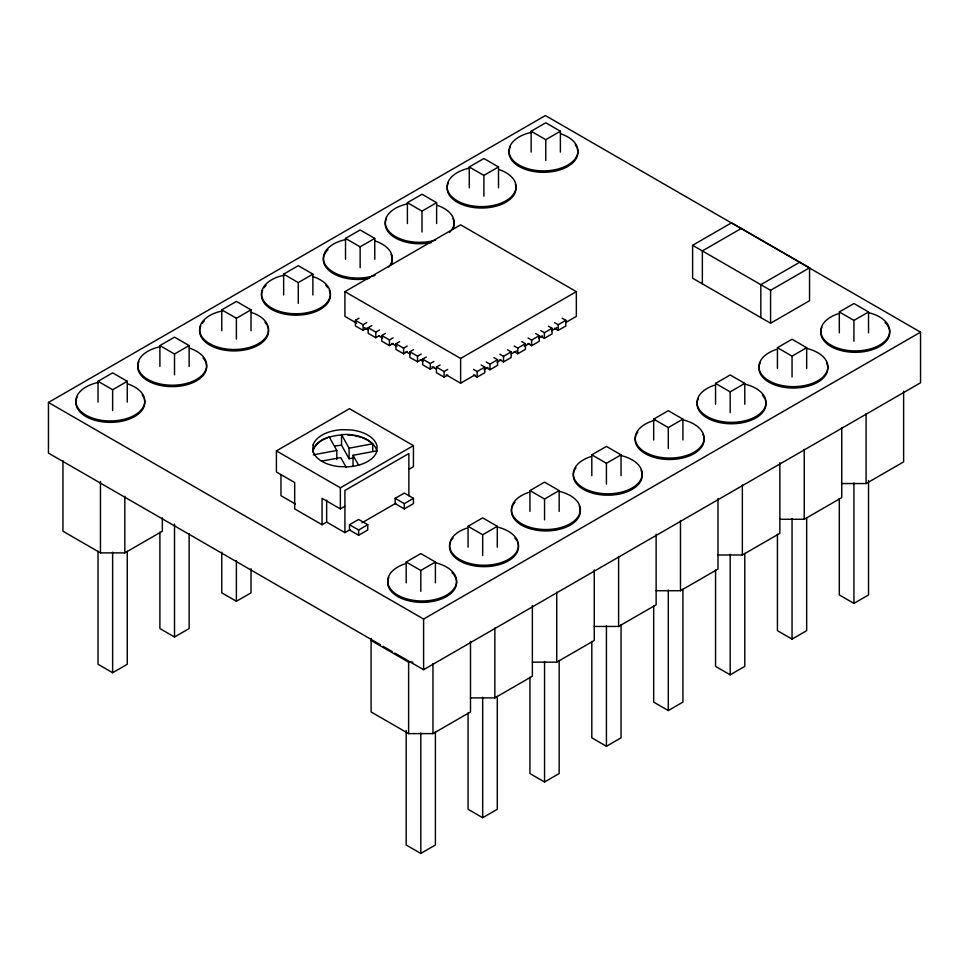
<?xml version="1.0" encoding="UTF-8"?>
<svg xmlns="http://www.w3.org/2000/svg" width="969" height="969" viewBox="0 0 969 969"><rect width="100%" height="100%" fill="white"/><g stroke="black" fill="none" stroke-linecap="round" stroke-linejoin="round"><path stroke-width="1.45" d="M380.466 644.785L48.45 453.104L48.45 402.462L545.402 115.553L920.55 332.149L920.55 382.779L423.598 669.688L394.843 653.094M98.026 402.135L98.026 381.301L112.634 372.859L127.254 381.301L127.254 402.135M159.897 366.415L159.897 345.582L174.517 337.139L189.137 345.582L189.137 366.415M221.768 330.695L221.768 309.85L236.388 301.42L251.007 309.85L251.007 330.695M283.651 294.976L283.651 274.13L298.27 265.688L312.878 274.13L312.878 294.976M345.521 259.244L345.521 238.41L360.141 229.968L374.761 238.41L374.761 259.244M407.404 223.524L407.404 202.678L422.012 194.248L436.631 202.678L436.631 223.524M469.275 187.804L469.275 166.959L483.894 158.516L498.502 166.959L498.502 187.804M531.145 152.072L531.145 131.239L545.765 122.797L560.385 131.239L560.385 152.072M98.026 381.301L112.634 389.744L127.254 381.301M159.897 345.582L174.517 354.012L189.137 345.582M221.768 309.85L236.388 318.292L251.007 309.85M283.651 274.13L298.27 282.573L312.878 274.13M345.521 238.41L360.141 246.841L374.761 238.41M407.404 202.678L422.012 211.121L436.631 202.678M469.275 166.959L483.894 175.401L498.502 166.959M531.145 131.239L545.765 139.681L560.385 131.239M356.616 323.149L344.916 316.391L344.916 291.645L460.626 224.832L576.337 291.645L576.337 316.391L565.932 322.398M366.718 328.249L363.06 330.356L355.405 325.947L355.405 320.315L359.063 318.207M355.405 320.315L363.06 324.736L366.718 322.629M379.485 335.625L375.827 337.733L368.184 333.312L368.184 327.692L371.842 325.584M368.184 327.692L375.827 332.113L379.485 329.993M393.063 343.462L389.417 345.57L381.762 341.161L381.762 335.528L385.42 333.421M381.762 335.528L389.417 339.949L393.063 337.842M407.234 351.699L403.588 353.806L395.933 349.397L395.933 343.765L399.591 341.657M395.933 343.765L403.588 348.186L407.234 346.078M421.176 359.693L417.53 361.8L409.875 357.391L409.875 351.759L413.533 349.652M409.875 351.759L417.53 356.18L421.176 354.073M433.942 367.057L430.284 369.177L422.641 364.756L422.641 359.136L426.287 357.016M350.136 529.619L344.916 532.635L326.65 522.085L322.083 524.726L294.685 508.907L294.685 482.538L276.407 471.988L276.407 450.888L349.494 408.7L413.436 445.619L413.436 466.707L408.87 469.347M422.641 359.136L430.284 363.545L433.942 361.437M447.739 375.027L444.093 377.147L436.438 372.726L436.438 367.094L440.096 364.986M344.916 291.645L460.626 358.445L576.337 291.645M62.949 460.602L62.949 531.23L100.461 552.887L124.819 552.887L162.332 531.23L162.332 517.834M436.438 367.094L444.093 371.515L447.739 369.407M692.617 245.302L731.595 222.797L809.551 267.807L809.551 300.717L770.573 323.222L692.617 278.212L692.617 245.302L770.573 290.3L809.551 267.807M473.514 369.407L477.16 371.515L484.815 367.094L484.815 372.726L477.16 377.147L473.514 375.027M486.281 362.031L489.939 364.138L497.582 359.729L497.582 365.349L489.939 369.77L486.281 367.663M499.859 354.194L503.517 356.301L511.172 351.88L511.172 357.513L503.517 361.921L499.859 359.814M527.984 337.963L531.63 340.071L539.285 335.649L539.285 341.282L531.63 345.691L527.984 343.583M540.738 330.586L544.396 332.706L552.039 328.285L552.039 333.917L544.396 338.326L540.738 336.219M554.547 322.629L558.192 324.736L565.848 320.315L565.848 325.947L558.192 330.356L554.547 328.249M514.127 346.006L517.785 348.113L525.428 343.704L525.428 349.324L517.785 353.746L514.127 351.638M446.321 374.942L460.626 383.203L474.931 374.942M484.028 369.686L487.928 367.433M497.036 362.188L500.937 359.935M511.329 353.927L516.538 350.923M524.338 346.417L529.534 343.414M538.631 338.157L542.531 335.916M551.64 330.659L556.836 327.655M741.333 228.418L702.355 250.923L702.355 283.832M276.407 450.888L340.361 487.807L413.436 445.619M322.083 524.726L322.083 498.357L340.361 508.907L344.928 506.266M799.8 262.175L760.822 284.68L760.822 317.59M349.494 524.713L358.627 519.445L367.76 524.713L367.76 529.995L358.627 535.263L349.494 529.995L349.494 524.713L358.627 529.995L367.76 524.713M395.17 498.345L404.303 493.076L413.436 498.345L413.436 503.626L404.303 508.895L395.17 503.626L395.17 498.345L404.303 503.626L413.436 498.345M361.885 522.836L395.812 503.25M98.026 551.313L98.026 664.274L112.634 672.716L127.254 664.274L127.254 551.313M159.897 532.151L159.897 628.554L174.517 636.996L189.137 628.554L189.137 533.665M221.768 552.16L221.768 592.834L236.388 601.277L251.007 592.834L251.007 568.73M406.181 582.866L406.181 562.032L420.8 553.59L435.408 562.032L435.408 582.866M468.051 547.146L468.051 526.3L482.671 517.87L497.291 526.3L497.291 547.146M529.934 511.414L529.934 490.58L544.554 482.138L559.161 490.58L559.161 511.414M591.805 475.694L591.805 454.861L606.424 446.418L621.044 454.861L621.044 475.694M653.687 439.974L653.687 419.129L668.295 410.699L682.915 419.129L682.915 439.974M715.558 404.255L715.558 383.409L730.178 374.967L744.786 383.409L744.786 404.255M777.429 368.523L777.429 347.689L792.048 339.247L806.668 347.689L806.668 368.523M839.311 332.803L839.311 311.97L853.919 303.527L868.539 311.97L868.539 332.803M406.181 562.032L420.8 570.462L435.408 562.032M468.051 526.3L482.671 534.743L497.291 526.3M529.934 490.58L544.554 499.023L559.161 490.58M591.805 454.861L606.424 463.291L621.044 454.861M653.687 419.129L668.295 427.571L682.915 419.129M715.558 383.409L730.178 391.851L744.786 383.409M777.429 347.689L792.048 356.132L806.668 347.689M839.311 311.97L853.919 320.4L868.539 311.97M48.45 402.462L423.598 619.058L920.55 332.149M371.103 638.353L371.103 711.961L408.615 733.618L432.973 733.618L470.498 711.961L470.498 641.333M470.498 697.886L494.856 697.886L532.369 676.229L532.369 605.601M532.369 662.166L556.727 662.166L594.239 640.509L594.239 569.881M594.239 626.446L618.61 626.446L656.122 604.789L656.122 534.161M656.122 590.715L680.48 590.715L717.993 569.057L717.993 498.429M717.993 554.995L742.351 554.995L779.863 533.338L779.863 462.71M779.863 519.275L804.234 519.275L841.746 497.618L841.746 427.656M841.746 483.555L866.104 483.555L903.617 461.886L903.617 391.27M406.181 730.529L406.181 845.004L420.8 853.447L435.408 845.004L435.408 732.031M468.051 712.881L468.051 809.285L482.671 817.715L497.291 809.285L497.291 696.311M529.934 677.161L529.934 773.553L544.554 781.995L559.161 773.553L559.161 660.592M591.805 641.43L591.805 737.833L606.424 746.275L621.044 737.833L621.044 624.86M653.687 605.71L653.687 702.113L668.295 710.556L682.915 702.113L682.915 589.14M715.558 569.99L715.558 666.393L730.178 674.824L744.786 666.393L744.786 553.42M777.429 534.27L777.429 630.662L792.048 639.104L806.668 630.662L806.668 517.7M839.311 498.538L839.311 594.942L853.919 603.384L868.539 594.942L868.539 480.467M335.177 445.958L341.536 445.183L349.082 458.737L353.515 457.913M313.326 454.836L336.788 450.476L336.788 459.512M372.69 443.802L368.511 440.362A32.038 18.496 0 0 0 346.272 434.403L341.536 434.645L349.082 448.187L372.69 443.802L372.69 451.336M321.575 461.135L340.749 457.574L346.248 467.421M353.043 465.835L353.043 455.285L376.505 450.924M371.103 640.509L408.615 662.166L412.915 662.166M562.19 318.207L565.848 320.315M548.393 326.178L552.039 328.285M535.627 333.542L539.285 335.649M521.77 341.597L525.428 343.704M507.514 349.773L511.172 351.88M493.936 357.609L497.582 359.729M481.157 364.986L484.815 367.094M364.417 327.655L368.317 329.908M378.722 335.916L382.622 338.157M391.718 343.414L396.915 346.417M406.023 351.674L409.923 353.927M420.328 359.935L422.92 361.437M432.029 366.682L435.929 368.935M295.327 504.001L280.974 495.716L280.974 474.616M383.082 646.299L392.227 651.58M353.043 455.285L358.578 465.193M336.788 450.476L329.194 436.849L323.246 439.26A32.038 18.496 0 0 0 312.914 452.099M866.104 413.593L866.104 483.555M853.919 320.4L853.919 341.245M853.919 482.877L853.919 603.384M804.234 449.313L804.234 519.275M792.048 356.132L792.048 376.965M792.048 518.597L792.048 639.104M770.573 290.3L770.573 323.222M742.351 485.033L742.351 554.995M730.178 391.851L730.178 412.685M730.178 554.329L730.178 674.824M680.48 520.765L680.48 590.715M668.295 427.571L668.295 448.417M668.295 590.048L668.295 710.556M618.61 556.485L618.61 626.446M606.424 463.291L606.424 484.137M606.424 625.768L606.424 746.275M558.192 324.736L558.192 330.356M556.727 592.204L556.727 662.166M545.765 139.681L545.765 160.515M544.396 332.706L544.396 338.326M544.554 499.023L544.554 519.856M544.554 661.5L544.554 781.995M531.63 340.071L531.63 345.691M517.785 348.113L517.785 353.746M503.517 356.301L503.517 361.921M494.856 627.936L494.856 697.886M489.939 364.138L489.939 369.77M483.894 175.401L483.894 196.235M482.671 534.743L482.671 555.576M482.671 697.22L482.671 817.715M477.16 371.515L477.16 377.147M460.626 358.445L460.626 383.203M444.093 371.515L444.093 377.147M432.973 663.656L432.973 733.618M430.284 363.545L430.284 369.177M423.598 619.058L423.598 669.688M422.012 211.121L422.012 231.966M420.8 570.462L420.8 591.308M420.8 732.939L420.8 853.447M417.53 356.18L417.53 361.8M408.87 495.716L408.87 453.528L344.916 490.447L344.916 532.635M408.615 662.166L408.615 733.618M404.303 503.626L404.303 508.895M403.588 348.186L403.588 353.806M389.417 339.949L389.417 345.57M375.827 332.113L375.827 337.733M363.06 324.736L363.06 330.356M360.141 246.841L360.141 267.686M358.627 529.995L358.627 535.263M349.082 448.187L349.082 458.737M341.536 434.645L341.536 445.183M340.361 487.807L340.361 508.907M326.65 500.113L326.65 522.085M298.27 282.573L298.27 303.406M236.388 318.292L236.388 339.126M236.388 560.603L236.388 601.277M174.517 354.012L174.517 374.858M174.517 524.023L174.517 636.996M124.819 496.322L124.819 552.887M112.634 389.744L112.634 410.577M112.634 552.221L112.634 672.716M100.461 481.436L100.461 552.887M312.902 451.094A32.292 18.641 0 0 1 327.34 437.879M328.77 437.37A32.292 18.641 0 0 1 342.118 434.948M347.726 434.948A32.292 18.641 0 0 1 353.273 435.517M354.618 435.735A32.292 18.641 0 0 1 361.074 437.37M362.503 437.879A32.292 18.641 0 0 1 376.941 451.094M435.323 562.71A34.448 19.889 0 0 1 450.355 592.495A34.448 19.889 0 0 1 396.733 594.518A34.448 19.889 0 0 1 404.909 563.861M451.978 572.546A34.448 19.889 0 0 1 426.639 602.209A34.448 19.889 0 0 1 388.86 577.342M805.166 348.053A34.448 19.889 0 0 1 822.172 377.668A34.448 19.889 0 0 1 768.332 380.393A34.448 19.889 0 0 1 776.169 349.518M826.666 363A34.448 19.889 0 0 1 793.393 388.036A34.448 19.889 0 0 1 760.108 363M682.818 419.819A34.448 19.889 0 0 1 697.268 450.064A34.448 19.889 0 0 1 642.931 450.755A34.448 19.889 0 0 1 655.068 420.171M704.088 439.599A34.448 19.889 0 0 1 666.26 459.391A34.448 19.889 0 0 1 635.846 435.711M636.367 434.451A34.448 19.889 0 0 1 637.808 431.98M702.913 434.451A34.448 19.889 0 0 1 704.015 438.303M743.284 383.772A34.448 19.889 0 0 1 760.302 413.4A34.448 19.889 0 0 1 706.462 416.113A34.448 19.889 0 0 1 714.286 385.238M765.304 399.991A34.448 19.889 0 0 1 734.89 423.671A34.448 19.889 0 0 1 697.062 403.879M697.135 402.583A34.448 19.889 0 0 1 698.237 398.731M762.409 395.073A34.448 19.889 0 0 1 764.795 398.731M620.947 455.539A34.448 19.889 0 0 1 635.979 485.324A34.448 19.889 0 0 1 582.369 487.346A34.448 19.889 0 0 1 590.533 456.69M641.042 470.171A34.448 19.889 0 0 1 608.883 495.195A34.448 19.889 0 0 1 573.975 471.431M574.484 470.171A34.448 19.889 0 0 1 575.937 467.712M559.077 491.259A34.448 19.889 0 0 1 574.108 521.043A34.448 19.889 0 0 1 520.486 523.078A34.448 19.889 0 0 1 528.662 492.409M579.159 505.891A34.448 19.889 0 0 1 542.507 530.842A34.448 19.889 0 0 1 514.999 502.245M497.194 526.991A34.448 19.889 0 0 1 512.238 556.775A34.448 19.889 0 0 1 458.616 558.798A34.448 19.889 0 0 1 466.792 528.141M517.289 541.623A34.448 19.889 0 0 1 484.015 566.659A34.448 19.889 0 0 1 450.73 541.623M451.384 540.375A34.448 19.889 0 0 1 453.117 537.965M514.902 537.965A34.448 19.889 0 0 1 516.634 540.375M868.442 312.648A34.448 19.889 0 0 1 883.486 342.432A34.448 19.889 0 0 1 829.864 344.455A34.448 19.889 0 0 1 838.04 313.799M885.097 322.483A34.448 19.889 0 0 1 859.757 352.147A34.448 19.889 0 0 1 821.991 327.28M127.545 383.833A34.448 19.889 0 0 1 135.381 414.708A34.448 19.889 0 0 1 81.541 411.995A34.448 19.889 0 0 1 98.547 382.367M144.115 398.586A34.448 19.889 0 0 1 109.206 422.351A34.448 19.889 0 0 1 77.048 397.314M142.152 394.855A34.448 19.889 0 0 1 143.606 397.314M498.805 169.49A34.448 19.889 0 0 1 506.63 200.377A34.448 19.889 0 0 1 452.789 197.652A34.448 19.889 0 0 1 469.795 168.025M515.363 184.243A34.448 19.889 0 0 1 484.96 207.923A34.448 19.889 0 0 1 447.121 188.131M447.193 186.835A34.448 19.889 0 0 1 448.296 182.984M375.051 240.942A34.448 19.889 0 0 1 388.714 266.972M375.051 275.39A34.448 19.889 0 0 1 326.601 266.572A34.448 19.889 0 0 1 346.054 239.476M391.101 254.423A34.448 19.889 0 0 1 391.101 264.719M369.601 278.273A34.448 19.889 0 0 1 331.434 272.362A34.448 19.889 0 0 1 327.994 249.627M436.922 205.222A34.448 19.889 0 0 1 449.531 232.39M435.614 240.082A34.448 19.889 0 0 1 388.169 230.452A34.448 19.889 0 0 1 407.925 203.756M431.471 242.541A34.448 19.889 0 0 1 396.43 238.519A34.448 19.889 0 0 1 386.425 218.703M452.983 218.703A34.448 19.889 0 0 1 452.983 228.999M313.181 276.662A34.448 19.889 0 0 1 321.005 307.536A34.448 19.889 0 0 1 267.165 304.823A34.448 19.889 0 0 1 284.171 275.196M329.23 290.155A34.448 19.889 0 0 1 295.957 315.191A34.448 19.889 0 0 1 262.672 290.155M264.125 287.684A34.448 19.889 0 0 1 266.112 285.358M325.79 285.358A34.448 19.889 0 0 1 327.776 287.684M251.298 312.393A34.448 19.889 0 0 1 259.135 343.268A34.448 19.889 0 0 1 205.295 340.543A34.448 19.889 0 0 1 222.301 310.928M267.347 325.875A34.448 19.889 0 0 1 234.074 350.911A34.448 19.889 0 0 1 200.801 325.875M202.242 323.404A34.448 19.889 0 0 1 204.241 321.078M264.973 322.217A34.448 19.889 0 0 1 266.705 324.639M189.427 348.113A34.448 19.889 0 0 1 197.252 378.988A34.448 19.889 0 0 1 143.412 376.263A34.448 19.889 0 0 1 160.43 346.648M203.09 357.936A34.448 19.889 0 0 1 175.583 386.534A34.448 19.889 0 0 1 138.918 361.594M560.676 133.77A34.448 19.889 0 0 1 568.512 164.645A34.448 19.889 0 0 1 514.66 161.92A34.448 19.889 0 0 1 531.678 132.305M577.233 148.523A34.448 19.889 0 0 1 542.325 172.288A34.448 19.889 0 0 1 510.178 147.252M575.283 144.793A34.448 19.889 0 0 1 576.725 147.252M313.157 444.892L312.733 449.749A32.292 18.641 0 0 0 339.102 466.598L347.532 466.84A32.292 18.641 0 0 0 376.699 451.615L377.111 446.745A32.292 18.641 0 0 0 350.742 429.909L342.323 429.667A32.292 18.641 0 0 0 313.157 444.892"/></g></svg>
